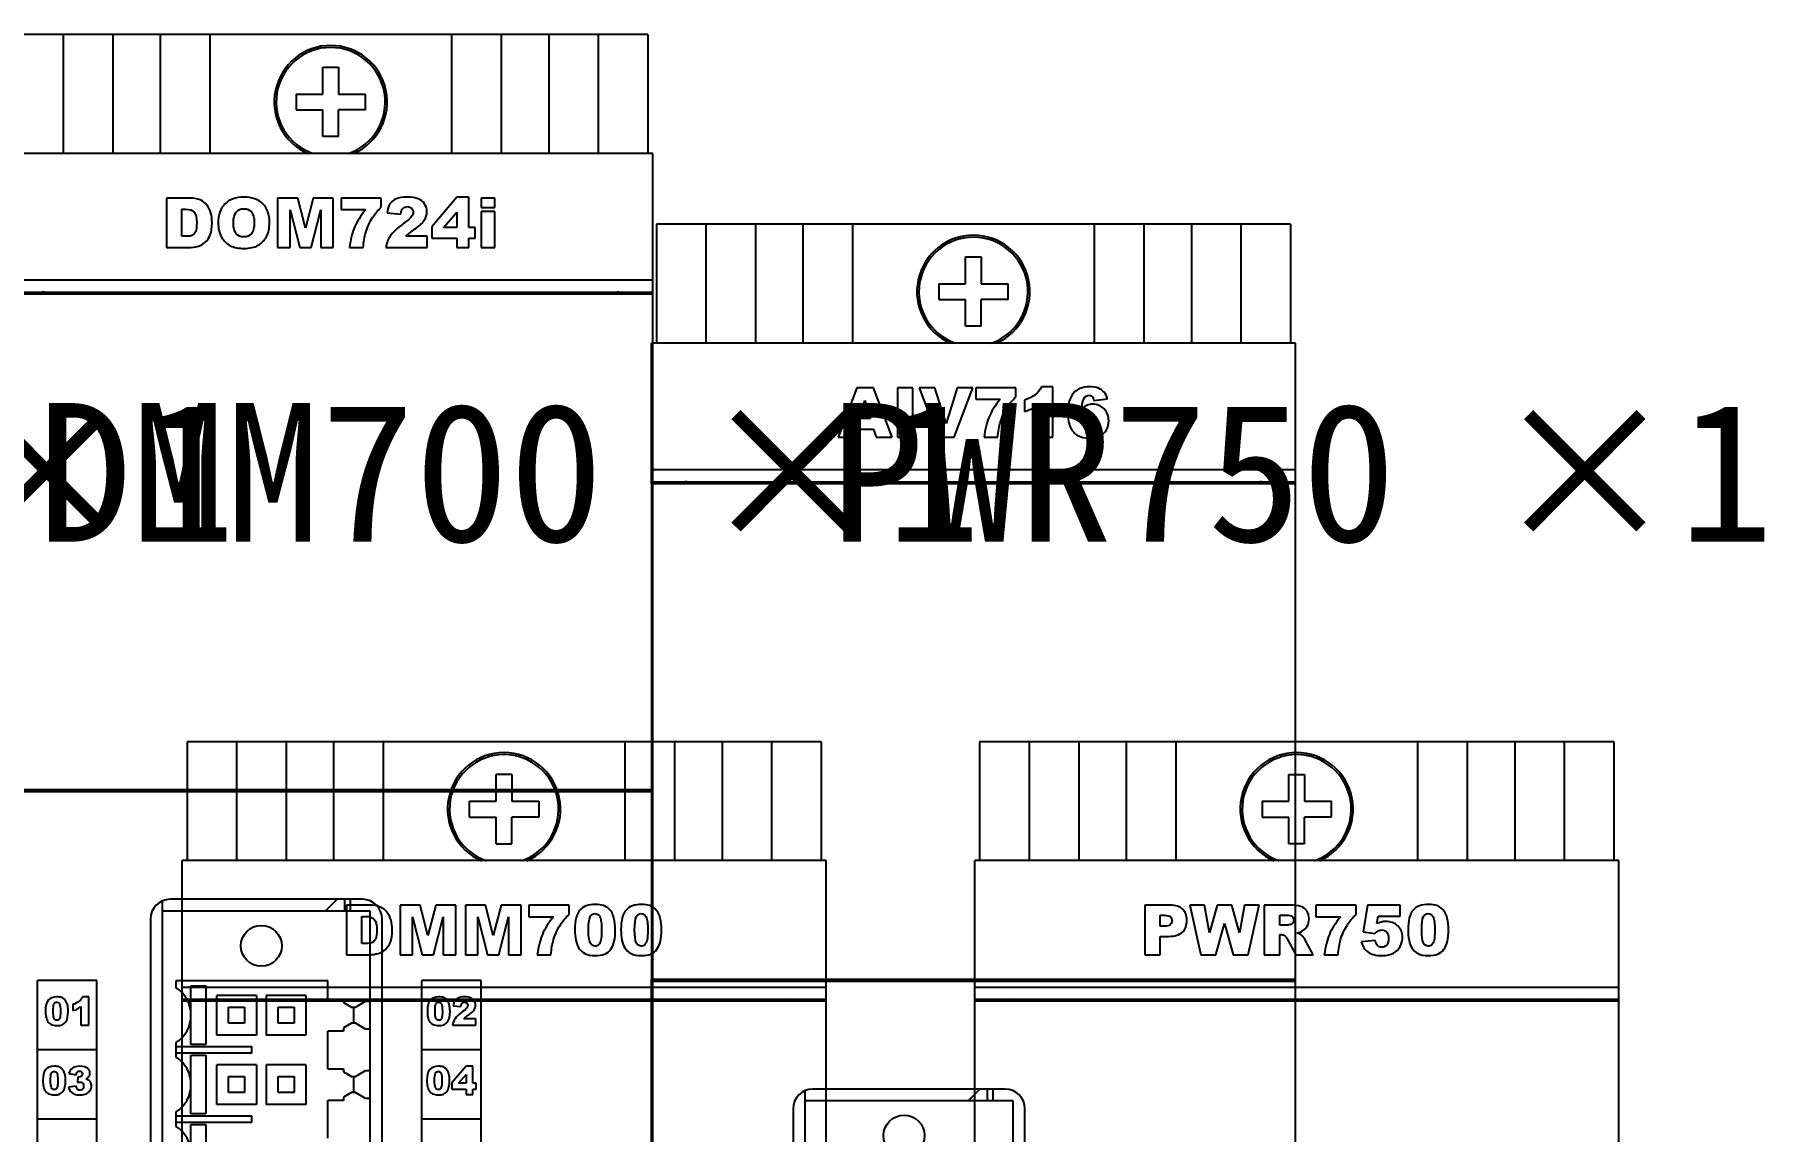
# Model space of a CAD drawing. Header units: millimetres. Extents: x 40 to 522, y -286 to 20.
# Drawn here: x 434.3 to 521.6, y -159.7 to -104.3 of the extents above; entities that cross this region are included whole.
import ezdxf
from ezdxf.enums import TextEntityAlignment as Align

# ---------------------------------------------------------------- set-up
doc = ezdxf.new("R2010")
doc.units = ezdxf.units.MM
for name, color, linetype in [('02___PRT_ALL_AXES', 7, 'Continuous'), ('03___PRT_ALL_CURVES', 7, 'Continuous'), ('TEXT_LABEL', 7, 'Continuous')]:
    doc.layers.add(name, color=color, linetype=linetype)
doc.styles.add('HZ_TEXT', font='simsun.ttc')

# ---------------------------------------------------------------- blocks, each defined once
blk = doc.blocks.new('MOD_DOM724i')
at = {"linetype": 'Continuous'}
for p, q in [((143.251, 165.698), (111.251, 165.698)), ((113.751, 165.698), (113.751, 159.698)), ((116.251, 165.698), (116.251, 159.698)), ((118.651, 165.698), (118.651, 159.698)), ((121.151, 165.698), (121.151, 159.698)), ((133.351, 165.698), (133.351, 159.698)), ((135.851, 165.698), (135.851, 159.698)), ((138.251, 165.698), (138.251, 159.698)), ((140.751, 165.698), (140.751, 159.698)), ((143.251, 165.698), (143.251, 159.698)), ((126.851, 162.698), (126.851, 164.048)), ((126.851, 164.048), (127.651, 164.048)), ((127.651, 164.048), (127.651, 162.698)), ((125.501, 162.698), (125.501, 161.898)), ((125.501, 162.698), (126.851, 162.698)), ((127.651, 162.698), (129.001, 162.698)), ((129.001, 161.898), (129.001, 162.698)), ((125.501, 161.898), (126.851, 161.898)), ((126.851, 160.548), (126.851, 161.898)), ((127.651, 160.548), (127.651, 161.898)), ((129.001, 161.898), (127.651, 161.898)), ((127.651, 160.548), (126.851, 160.548)), ((143.501, 159.698), (111.001, 159.698)), ((143.501, 152.598), (143.501, 159.698)), ((118.964, 157.448), (118.964, 154.948)), ((120.111, 157.448), (118.964, 157.448)), ((124.571, 157.448), (124.571, 154.948)), ((125.586, 157.448), (124.571, 157.448)), ((125.978, 155.926), (125.586, 157.448)), ((126.367, 157.448), (125.978, 155.926)), ((127.383, 157.448), (126.367, 157.448)), ((127.383, 154.948), (127.383, 157.448)), ((127.775, 157.448), (127.775, 156.861)), ((129.803, 157.448), (127.775, 157.448)), ((129.803, 156.979), (129.803, 157.448)), ((133.616, 157.49), (132.351, 155.986)), ((134.221, 157.49), (133.616, 157.49)), ((134.221, 155.954), (134.221, 157.49)), ((134.844, 157.448), (134.844, 156.975)), ((135.538, 157.448), (134.844, 157.448)), ((135.538, 156.975), (135.538, 157.448)), ((119.736, 155.515), (119.736, 156.881)), ((119.736, 156.881), (119.929, 156.881)), ((125.204, 154.948), (125.204, 156.854)), ((125.204, 156.854), (125.69, 154.948)), ((126.263, 154.948), (126.75, 156.854)), ((126.75, 156.854), (126.75, 154.948)), ((127.775, 156.861), (129.01, 156.861)), ((130.093, 156.692), (130.788, 156.636)), ((132.946, 155.954), (133.616, 156.74)), ((133.616, 156.74), (133.616, 155.954)), ((134.844, 156.975), (135.538, 156.975)), ((134.844, 156.759), (134.844, 154.948)), ((135.538, 156.759), (134.844, 156.759)), ((135.538, 154.948), (135.538, 156.759)), ((119.926, 155.515), (119.736, 155.515)), ((131.041, 155.514), (131.207, 155.665)), ((132.125, 155.514), (131.041, 155.514)), ((131.207, 155.665), (131.487, 155.869)), ((132.125, 154.948), (132.125, 155.514)), ((132.351, 155.986), (132.351, 155.415)), ((132.351, 155.415), (133.616, 155.415)), ((133.616, 155.954), (132.946, 155.954)), ((133.616, 155.415), (133.616, 154.948)), ((134.535, 155.954), (134.221, 155.954)), ((134.221, 154.948), (134.221, 155.415)), ((134.221, 155.415), (134.535, 155.415)), ((134.535, 155.415), (134.535, 155.954)), ((118.964, 154.948), (120.111, 154.948)), ((124.571, 154.948), (125.204, 154.948)), ((125.69, 154.948), (126.263, 154.948)), ((126.75, 154.948), (127.383, 154.948)), ((128.196, 154.948), (128.889, 154.948)), ((130.042, 154.948), (132.125, 154.948)), ((133.616, 154.948), (134.221, 154.948)), ((134.844, 154.948), (135.538, 154.948)), ((143.501, 153.298), (111.001, 153.298)), ((111.001, 152.698), (143.501, 152.698)), ((143.501, 152.598), (111.001, 152.598)), ((118.803, 152.598), (118.903, 152.698)), ((126.706, 152.598), (126.806, 152.698)), ((134.609, 152.598), (134.709, 152.698)), ((142.511, 152.598), (142.611, 152.698)), ((143.501, 127.598), (143.501, 152.598)), ((111.001, 127.598), (143.501, 127.598)), ((111.001, 127.498), (143.501, 127.498)), ((117.411, 127.498), (117.511, 127.598)), ((125.314, 127.498), (125.414, 127.598)), ((133.217, 127.498), (133.317, 127.598)), ((141.119, 127.498), (141.219, 127.598)), ((143.501, 41.698), (143.501, 127.598)), ((118.751, 121.964), (118.751, 121.448)), ((118.751, 121.448), (118.751, 51.448)), ((129.251, 121.448), (118.751, 121.448)), ((128.851, 122.048), (119.151, 122.048)), ((126.98, 121.448), (127.58, 122.048)), ((127.951, 122.048), (127.951, 121.448)), ((128.251, 121.448), (128.251, 122.048)), ((129.251, 51.448), (129.251, 121.448)), ((118.151, 121.048), (118.151, 51.848)), ((129.851, 51.848), (129.851, 121.048)), ((112.451, 54.948), (112.451, 117.948)), ((115.451, 117.948), (112.451, 117.948)), ((115.451, 54.948), (115.451, 117.948)), ((119.451, 117.58), (119.451, 117.948)), ((119.451, 117.948), (127.101, 117.948)), ((127.101, 116.998), (127.101, 117.948)), ((131.851, 54.948), (131.851, 117.948)), ((134.851, 117.948), (131.851, 117.948)), ((134.851, 54.948), (134.851, 117.948)), ((115.044, 117.121), (114.722, 117.121)), ((115.044, 115.698), (115.044, 117.121)), ((120.201, 116.202), (120.201, 117.673)), ((120.201, 117.673), (120.952, 117.673)), ((120.952, 117.673), (120.952, 114.723)), ((121.501, 115.198), (121.501, 117.198)), ((123.501, 117.198), (121.501, 117.198)), ((123.501, 117.198), (123.501, 115.198)), ((124.001, 117.198), (124.001, 115.198)), ((126.001, 117.198), (124.001, 117.198)), ((126.001, 117.198), (126.001, 115.198)), ((127.101, 116.998), (127.901, 116.998)), ((127.901, 116.998), (127.901, 116.84)), ((114.242, 116.746), (114.242, 116.427)), ((114.65, 116.631), (114.65, 115.698)), ((120.201, 114.723), (120.201, 116.194)), ((122.101, 115.798), (122.101, 116.598)), ((122.101, 116.598), (122.901, 116.598)), ((122.901, 116.598), (122.901, 115.798)), ((124.601, 115.798), (124.601, 116.598)), ((124.601, 116.598), (125.401, 116.598)), ((125.401, 116.598), (125.401, 115.798)), ((127.901, 116.84), (128.304, 116.598)), ((128.304, 116.598), (128.501, 116.598)), ((128.401, 116.598), (128.401, 115.798)), ((128.501, 116.598), (129.001, 116.898)), ((129.001, 116.898), (129.251, 116.898)), ((133.434, 116.674), (133.823, 116.643)), ((134.058, 116.099), (134.215, 116.213)), ((114.65, 115.698), (115.044, 115.698)), ((122.901, 115.798), (122.101, 115.798)), ((125.401, 115.798), (124.601, 115.798)), ((127.101, 113.498), (127.101, 115.398)), ((127.901, 115.398), (127.101, 115.398)), ((128.304, 115.798), (127.901, 115.556)), ((127.901, 115.556), (127.901, 115.398)), ((128.501, 115.798), (128.304, 115.798)), ((129.001, 115.497), (128.501, 115.798)), ((129.251, 115.497), (129.001, 115.497)), ((133.405, 115.698), (134.572, 115.698)), ((133.965, 116.015), (134.058, 116.099)), ((134.572, 116.015), (133.965, 116.015)), ((134.572, 115.698), (134.572, 116.015)), ((115.451, 114.448), (112.451, 114.448)), ((119.451, 114.08), (119.451, 114.815)), ((119.451, 114.623), (123.276, 114.623)), ((120.952, 114.723), (120.201, 114.723)), ((123.501, 115.198), (121.501, 115.198)), ((123.276, 114.273), (123.276, 114.623)), ((126.001, 115.198), (124.001, 115.198)), ((134.851, 114.448), (131.851, 114.448)), ((123.276, 114.273), (119.451, 114.273)), ((120.201, 112.702), (120.201, 114.173)), ((120.201, 114.173), (120.952, 114.173)), ((120.952, 114.173), (120.952, 111.223)), ((121.501, 111.698), (121.501, 113.698)), ((123.501, 113.698), (121.501, 113.698)), ((123.501, 113.698), (123.501, 111.698)), ((124.001, 113.698), (124.001, 111.698)), ((126.001, 113.698), (124.001, 113.698)), ((126.001, 113.698), (126.001, 111.698)), ((127.101, 113.498), (127.901, 113.498)), ((127.901, 113.498), (127.901, 113.34)), ((134.08, 113.621), (133.371, 112.779)), ((134.419, 113.621), (134.08, 113.621)), ((134.419, 112.761), (134.419, 113.621)), ((114.408, 112.619), (114.019, 112.567)), ((114.04, 113.259), (114.408, 113.193)), ((114.492, 113.08), (114.472, 112.802)), ((114.542, 113.075), (114.492, 113.08)), ((120.201, 111.223), (120.201, 112.694)), ((122.101, 112.298), (122.101, 113.098)), ((122.101, 113.098), (122.901, 113.098)), ((122.901, 113.098), (122.901, 112.298)), ((124.601, 112.298), (124.601, 113.098)), ((124.601, 113.098), (125.401, 113.098)), ((125.401, 113.098), (125.401, 112.298)), ((127.901, 113.34), (128.304, 113.098)), ((128.304, 113.098), (128.501, 113.098)), ((128.401, 113.098), (128.401, 112.298)), ((128.501, 113.098), (129.001, 113.398)), ((129.001, 113.398), (129.251, 113.398)), ((133.371, 112.779), (133.371, 112.459)), ((133.705, 112.761), (134.08, 113.201)), ((134.08, 112.761), (133.705, 112.761)), ((134.08, 113.201), (134.08, 112.761)), ((134.595, 112.761), (134.419, 112.761)), ((134.595, 112.459), (134.595, 112.761)), ((122.901, 112.298), (122.101, 112.298)), ((125.401, 112.298), (124.601, 112.298)), ((127.101, 109.998), (127.101, 111.898)), ((127.901, 111.898), (127.101, 111.898)), ((128.304, 112.298), (127.901, 112.056)), ((127.901, 112.056), (127.901, 111.898)), ((128.501, 112.298), (128.304, 112.298)), ((129.001, 111.997), (128.501, 112.298)), ((129.251, 111.997), (129.001, 111.997)), ((133.371, 112.459), (134.08, 112.459)), ((134.08, 112.459), (134.08, 112.198)), ((134.08, 112.198), (134.419, 112.198)), ((134.419, 112.198), (134.419, 112.459)), ((134.419, 112.459), (134.595, 112.459)), ((115.451, 110.948), (112.451, 110.948)), ((119.451, 110.58), (119.451, 111.315)), ((119.451, 111.123), (123.276, 111.123)), ((120.952, 111.223), (120.201, 111.223)), ((123.501, 111.698), (121.501, 111.698)), ((123.276, 110.773), (123.276, 111.123)), ((126.001, 111.698), (124.001, 111.698)), ((134.851, 110.948), (131.851, 110.948)), ((123.276, 110.773), (119.451, 110.773)), ((120.201, 109.202), (120.201, 110.673)), ((120.201, 110.673), (120.952, 110.673)), ((120.952, 110.673), (120.952, 107.723))]:
    blk.add_line(p, q, dxfattribs=at)
blk.add_circle((123.751, 119.698), 1.033, dxfattribs=at)
for centre, radius, start, end in [((127.251, 162.298), 2.85, 294.13646, 245.86354), ((127.251, 162.298), 2.75, 288.96165, 251.03835), ((112.801, 151.698), 1, 90, 115.68669), ((141.701, 151.698), 1, 64.31331, 90), ((112.801, 128.498), 1, 244.31331, 270), ((141.701, 128.498), 1, 270, 295.68669), ((119.151, 121.048), 1, 90, 180), ((128.851, 121.048), 1, 0, 90), ((118.551, 116.198), 1.65, 303.05571, 56.94429), ((118.551, 112.698), 1.65, 303.05571, 56.94429), ((118.551, 109.198), 1.65, 303.05571, 56.94429)]:
    blk.add_arc(centre, radius, start, end, dxfattribs=at)
for points in [[(120.659, 157.355), (120.519, 157.417), (120.337, 157.448), (120.111, 157.448)], [(121.004, 157.09), (120.913, 157.205), (120.799, 157.294), (120.659, 157.355)], [(121.914, 157.149), (121.685, 156.921), (121.573, 156.603), (121.573, 156.196)], [(122.864, 157.49), (122.458, 157.49), (122.141, 157.376), (121.914, 157.149)], [(123.826, 157.154), (123.601, 157.378), (123.28, 157.49), (122.864, 157.49)], [(124.163, 156.216), (124.163, 156.619), (124.051, 156.931), (123.826, 157.154)], [(130.242, 157.15), (130.169, 157.04), (130.12, 156.886), (130.093, 156.692)], [(130.55, 157.401), (130.417, 157.344), (130.314, 157.258), (130.242, 157.15)], [(131.101, 157.49), (130.865, 157.49), (130.683, 157.459), (130.55, 157.401)], [(131.67, 157.406), (131.534, 157.461), (131.344, 157.49), (131.101, 157.49)], [(131.991, 157.149), (131.912, 157.265), (131.807, 157.35), (131.67, 157.406)], [(132.108, 156.762), (132.108, 156.905), (132.069, 157.033), (131.991, 157.149)], [(119.929, 156.881), (120.128, 156.881), (120.272, 156.832), (120.358, 156.734)], [(120.358, 156.734), (120.444, 156.636), (120.488, 156.455), (120.488, 156.191)], [(121.203, 156.69), (121.162, 156.842), (121.095, 156.975), (121.004, 157.09)], [(121.264, 156.206), (121.264, 156.377), (121.244, 156.537), (121.203, 156.69)], [(122.345, 156.192), (122.345, 156.447), (122.391, 156.629), (122.487, 156.74)], [(122.487, 156.74), (122.581, 156.849), (122.705, 156.905), (122.862, 156.905)], [(122.862, 156.905), (123.024, 156.905), (123.152, 156.851), (123.248, 156.742)], [(123.248, 156.742), (123.343, 156.632), (123.391, 156.462), (123.391, 156.227)], [(129.01, 156.861), (128.756, 156.545), (128.57, 156.25), (128.453, 155.974)], [(129.02, 155.71), (129.104, 155.986), (129.218, 156.237), (129.361, 156.462)], [(129.361, 156.462), (129.479, 156.646), (129.625, 156.818), (129.803, 156.979)], [(130.788, 156.636), (130.807, 156.776), (130.845, 156.875), (130.901, 156.93)], [(130.901, 156.93), (130.957, 156.985), (131.031, 157.014), (131.119, 157.014)], [(131.33, 156.515), (131.273, 156.436), (131.143, 156.32), (130.94, 156.17)], [(131.119, 157.014), (131.205, 157.014), (131.274, 156.987), (131.331, 156.933)], [(131.416, 156.738), (131.416, 156.667), (131.387, 156.593), (131.33, 156.515)], [(131.331, 156.933), (131.387, 156.878), (131.416, 156.813), (131.416, 156.738)], [(131.487, 155.869), (131.723, 156.034), (131.885, 156.186), (131.974, 156.325)], [(131.974, 156.325), (132.062, 156.464), (132.108, 156.609), (132.108, 156.762)], [(120.27, 155.568), (120.202, 155.532), (120.086, 155.515), (119.926, 155.515)], [(120.43, 155.756), (120.391, 155.667), (120.338, 155.604), (120.27, 155.568)], [(120.488, 156.191), (120.488, 155.989), (120.468, 155.845), (120.43, 155.756)], [(120.919, 155.214), (121.027, 155.312), (121.111, 155.437), (121.172, 155.584)], [(121.172, 155.584), (121.234, 155.73), (121.264, 155.938), (121.264, 156.206)], [(121.573, 156.196), (121.573, 155.903), (121.629, 155.66), (121.745, 155.466)], [(121.745, 155.466), (121.859, 155.272), (122.009, 155.128), (122.193, 155.039)], [(122.485, 155.648), (122.391, 155.758), (122.345, 155.94), (122.345, 156.192)], [(122.869, 155.483), (122.707, 155.483), (122.579, 155.538), (122.485, 155.648)], [(123.254, 155.645), (123.162, 155.536), (123.034, 155.483), (122.869, 155.483)], [(123.391, 156.227), (123.391, 155.947), (123.345, 155.752), (123.254, 155.645)], [(123.589, 155.06), (123.774, 155.164), (123.916, 155.309), (124.015, 155.497)], [(124.015, 155.497), (124.114, 155.684), (124.163, 155.923), (124.163, 156.216)], [(128.453, 155.974), (128.336, 155.698), (128.251, 155.355), (128.196, 154.948)], [(128.889, 154.948), (128.911, 155.241), (128.955, 155.495), (129.02, 155.71)], [(130.258, 155.527), (130.137, 155.347), (130.065, 155.152), (130.042, 154.948)], [(130.94, 156.17), (130.606, 155.923), (130.379, 155.708), (130.258, 155.527)], [(120.111, 154.948), (120.248, 154.948), (120.401, 154.97), (120.572, 155.015)], [(120.572, 155.015), (120.695, 155.048), (120.811, 155.115), (120.919, 155.214)], [(122.193, 155.039), (122.378, 154.949), (122.611, 154.905), (122.895, 154.905)], [(122.895, 154.905), (123.171, 154.905), (123.403, 154.956), (123.589, 155.06)], [(113.439, 117.121), (113.243, 117.121), (113.097, 117.068), (113.001, 116.962)], [(113.671, 117.086), (113.61, 117.109), (113.533, 117.121), (113.439, 117.121)], [(113.819, 116.995), (113.781, 117.033), (113.732, 117.063), (113.671, 117.086)], [(113.909, 116.878), (113.887, 116.919), (113.858, 116.958), (113.819, 116.995)], [(114.722, 117.121), (114.68, 117.034), (114.623, 116.959), (114.55, 116.9)], [(132.711, 117.121), (132.514, 117.121), (132.368, 117.068), (132.273, 116.962)], [(132.943, 117.086), (132.882, 117.109), (132.805, 117.121), (132.711, 117.121)], [(133.091, 116.995), (133.053, 117.033), (133.003, 117.063), (132.943, 117.086)], [(133.181, 116.878), (133.159, 116.919), (133.129, 116.958), (133.091, 116.995)], [(133.69, 117.072), (133.615, 117.039), (133.558, 116.992), (133.518, 116.931)], [(133.998, 117.121), (133.866, 117.121), (133.764, 117.104), (133.69, 117.072)], [(134.317, 117.074), (134.241, 117.105), (134.135, 117.121), (133.998, 117.121)], [(134.497, 116.93), (134.453, 116.995), (134.394, 117.043), (134.317, 117.074)], [(113.001, 116.962), (112.906, 116.855), (112.858, 116.669), (112.858, 116.403)], [(112.858, 116.403), (112.858, 116.294), (112.866, 116.196), (112.885, 116.106)], [(112.885, 116.106), (112.905, 116.017), (112.93, 115.947), (112.964, 115.895)], [(113.244, 116.402), (113.244, 116.578), (113.258, 116.699), (113.287, 116.764)], [(113.29, 116.037), (113.259, 116.101), (113.244, 116.224), (113.244, 116.402)], [(113.287, 116.764), (113.315, 116.829), (113.361, 116.863), (113.426, 116.863)], [(113.426, 116.863), (113.489, 116.863), (113.536, 116.83), (113.567, 116.766)], [(113.594, 116.112), (113.581, 116.052), (113.559, 116.008), (113.53, 115.98)], [(113.567, 116.766), (113.599, 116.702), (113.615, 116.577), (113.615, 116.392)], [(113.615, 116.392), (113.615, 116.265), (113.607, 116.171), (113.594, 116.112)], [(113.873, 115.85), (113.959, 115.968), (114.002, 116.154), (114.002, 116.408)], [(113.963, 116.735), (113.949, 116.789), (113.931, 116.837), (113.909, 116.878)], [(114.002, 116.408), (114.002, 116.521), (113.988, 116.63), (113.963, 116.735)], [(114.55, 116.9), (114.476, 116.84), (114.373, 116.788), (114.242, 116.746)], [(114.242, 116.427), (114.331, 116.454), (114.406, 116.483), (114.465, 116.513)], [(114.465, 116.513), (114.524, 116.543), (114.586, 116.582), (114.65, 116.631)], [(132.273, 116.962), (132.177, 116.855), (132.129, 116.669), (132.129, 116.403)], [(132.129, 116.403), (132.129, 116.294), (132.138, 116.196), (132.157, 116.106)], [(132.157, 116.106), (132.176, 116.017), (132.202, 115.947), (132.236, 115.895)], [(132.515, 116.402), (132.515, 116.578), (132.529, 116.699), (132.558, 116.764)], [(132.562, 116.037), (132.53, 116.101), (132.515, 116.224), (132.515, 116.402)], [(132.558, 116.764), (132.587, 116.829), (132.633, 116.863), (132.698, 116.863)], [(132.698, 116.863), (132.761, 116.863), (132.807, 116.83), (132.839, 116.766)], [(132.866, 116.112), (132.852, 116.052), (132.83, 116.008), (132.802, 115.98)], [(132.839, 116.766), (132.87, 116.702), (132.887, 116.577), (132.887, 116.392)], [(132.887, 116.392), (132.887, 116.265), (132.879, 116.171), (132.866, 116.112)], [(133.145, 115.85), (133.23, 115.968), (133.273, 116.154), (133.273, 116.408)], [(133.234, 116.735), (133.221, 116.789), (133.203, 116.837), (133.181, 116.878)], [(133.273, 116.408), (133.273, 116.521), (133.26, 116.63), (133.234, 116.735)], [(133.518, 116.931), (133.477, 116.869), (133.449, 116.783), (133.434, 116.674)], [(133.908, 116.382), (133.721, 116.244), (133.594, 116.123), (133.526, 116.022)], [(133.823, 116.643), (133.834, 116.721), (133.855, 116.777), (133.887, 116.808)], [(133.887, 116.808), (133.918, 116.839), (133.959, 116.855), (134.009, 116.855)], [(134.127, 116.575), (134.095, 116.531), (134.022, 116.466), (133.908, 116.382)], [(134.009, 116.855), (134.056, 116.855), (134.096, 116.84), (134.127, 116.809)], [(134.127, 116.809), (134.159, 116.779), (134.175, 116.742), (134.175, 116.7)], [(134.175, 116.7), (134.175, 116.66), (134.159, 116.619), (134.127, 116.575)], [(134.215, 116.213), (134.347, 116.306), (134.438, 116.391), (134.487, 116.469)], [(134.487, 116.469), (134.537, 116.547), (134.563, 116.628), (134.563, 116.714)], [(134.563, 116.714), (134.563, 116.794), (134.541, 116.865), (134.497, 116.93)], [(112.964, 115.895), (113.011, 115.823), (113.071, 115.767), (113.143, 115.73)], [(113.143, 115.73), (113.216, 115.693), (113.31, 115.674), (113.429, 115.674)], [(113.428, 115.939), (113.368, 115.939), (113.322, 115.972), (113.29, 116.037)], [(113.53, 115.98), (113.501, 115.953), (113.467, 115.939), (113.428, 115.939)], [(113.429, 115.674), (113.639, 115.674), (113.787, 115.732), (113.873, 115.85)], [(132.236, 115.895), (132.282, 115.823), (132.342, 115.767), (132.415, 115.73)], [(132.415, 115.73), (132.487, 115.693), (132.582, 115.674), (132.7, 115.674)], [(132.699, 115.939), (132.639, 115.939), (132.593, 115.972), (132.562, 116.037)], [(132.802, 115.98), (132.773, 115.953), (132.739, 115.939), (132.699, 115.939)], [(132.7, 115.674), (132.911, 115.674), (133.059, 115.732), (133.145, 115.85)], [(133.526, 116.022), (133.459, 115.921), (133.419, 115.812), (133.405, 115.698)], [(113.308, 113.621), (113.111, 113.621), (112.965, 113.568), (112.869, 113.462)], [(113.54, 113.586), (113.479, 113.609), (113.401, 113.621), (113.308, 113.621)], [(113.688, 113.495), (113.649, 113.533), (113.6, 113.563), (113.54, 113.586)], [(113.777, 113.378), (113.755, 113.419), (113.726, 113.458), (113.688, 113.495)], [(114.216, 113.528), (114.129, 113.465), (114.071, 113.375), (114.04, 113.259)], [(114.585, 113.621), (114.426, 113.621), (114.303, 113.59), (114.216, 113.528)], [(114.981, 113.519), (114.9, 113.587), (114.768, 113.621), (114.585, 113.621)], [(115.104, 113.262), (115.104, 113.365), (115.063, 113.45), (114.981, 113.519)], [(132.688, 113.621), (132.492, 113.621), (132.346, 113.568), (132.25, 113.462)], [(132.92, 113.586), (132.859, 113.609), (132.782, 113.621), (132.688, 113.621)], [(133.069, 113.495), (133.03, 113.533), (132.981, 113.563), (132.92, 113.586)], [(133.158, 113.378), (133.136, 113.419), (133.107, 113.458), (133.069, 113.495)], [(112.869, 113.462), (112.774, 113.355), (112.726, 113.169), (112.726, 112.903)], [(112.726, 112.903), (112.726, 112.794), (112.735, 112.696), (112.754, 112.606)], [(113.112, 112.902), (113.112, 113.078), (113.126, 113.199), (113.155, 113.264)], [(113.159, 112.537), (113.127, 112.601), (113.112, 112.724), (113.112, 112.902)], [(113.155, 113.264), (113.183, 113.329), (113.229, 113.363), (113.294, 113.363)], [(113.294, 113.363), (113.357, 113.363), (113.404, 113.33), (113.436, 113.266)], [(113.462, 112.612), (113.449, 112.552), (113.427, 112.508), (113.398, 112.48)], [(113.436, 113.266), (113.467, 113.202), (113.483, 113.077), (113.483, 112.892)], [(113.483, 112.892), (113.483, 112.765), (113.476, 112.671), (113.462, 112.612)], [(113.741, 112.35), (113.827, 112.468), (113.87, 112.654), (113.87, 112.908)], [(113.831, 113.235), (113.818, 113.289), (113.799, 113.337), (113.777, 113.378)], [(113.87, 112.908), (113.87, 113.021), (113.857, 113.13), (113.831, 113.235)], [(114.408, 113.193), (114.417, 113.261), (114.437, 113.31), (114.466, 113.338)], [(114.478, 112.455), (114.446, 112.486), (114.423, 112.54), (114.408, 112.619)], [(114.466, 113.338), (114.495, 113.365), (114.532, 113.38), (114.578, 113.38)], [(114.472, 112.802), (114.525, 112.817), (114.567, 112.825), (114.598, 112.825)], [(114.669, 113.124), (114.635, 113.091), (114.593, 113.075), (114.542, 113.075)], [(114.578, 113.38), (114.622, 113.38), (114.657, 113.366), (114.682, 113.341)], [(114.598, 112.825), (114.655, 112.825), (114.7, 112.807), (114.733, 112.771)], [(114.721, 113.239), (114.721, 113.195), (114.704, 113.156), (114.669, 113.124)], [(114.682, 113.341), (114.708, 113.316), (114.721, 113.281), (114.721, 113.239)], [(114.784, 112.621), (114.784, 112.557), (114.766, 112.506), (114.731, 112.468)], [(114.733, 112.771), (114.767, 112.735), (114.784, 112.686), (114.784, 112.621)], [(114.904, 112.969), (114.971, 113.005), (115.021, 113.048), (115.054, 113.098)], [(115.028, 112.922), (115, 112.94), (114.958, 112.956), (114.904, 112.969)], [(115.136, 112.809), (115.111, 112.856), (115.074, 112.894), (115.028, 112.922)], [(115.054, 113.098), (115.087, 113.147), (115.104, 113.201), (115.104, 113.262)], [(115.111, 112.407), (115.154, 112.481), (115.176, 112.559), (115.176, 112.642)], [(115.176, 112.642), (115.176, 112.707), (115.162, 112.762), (115.136, 112.809)], [(132.25, 113.462), (132.155, 113.355), (132.107, 113.169), (132.107, 112.903)], [(132.107, 112.903), (132.107, 112.794), (132.115, 112.696), (132.135, 112.606)], [(132.493, 112.902), (132.493, 113.078), (132.507, 113.199), (132.536, 113.264)], [(132.54, 112.537), (132.508, 112.601), (132.493, 112.724), (132.493, 112.902)], [(132.536, 113.264), (132.564, 113.329), (132.61, 113.363), (132.675, 113.363)], [(132.675, 113.363), (132.738, 113.363), (132.785, 113.33), (132.816, 113.266)], [(132.843, 112.612), (132.83, 112.552), (132.808, 112.508), (132.779, 112.48)], [(132.816, 113.266), (132.848, 113.202), (132.864, 113.077), (132.864, 112.892)], [(132.864, 112.892), (132.864, 112.765), (132.857, 112.671), (132.843, 112.612)], [(133.122, 112.35), (133.208, 112.468), (133.251, 112.654), (133.251, 112.908)], [(133.212, 113.235), (133.198, 113.289), (133.18, 113.337), (133.158, 113.378)], [(133.251, 112.908), (133.251, 113.021), (133.238, 113.13), (133.212, 113.235)], [(112.754, 112.606), (112.773, 112.517), (112.799, 112.447), (112.832, 112.395)], [(112.832, 112.395), (112.879, 112.323), (112.939, 112.267), (113.012, 112.23)], [(113.012, 112.23), (113.084, 112.193), (113.179, 112.174), (113.297, 112.174)], [(113.296, 112.439), (113.236, 112.439), (113.19, 112.472), (113.159, 112.537)], [(113.398, 112.48), (113.37, 112.453), (113.335, 112.439), (113.296, 112.439)], [(113.297, 112.174), (113.507, 112.174), (113.655, 112.232), (113.741, 112.35)], [(114.019, 112.567), (114.044, 112.479), (114.08, 112.407), (114.128, 112.349)], [(114.128, 112.349), (114.176, 112.292), (114.236, 112.248), (114.309, 112.219)], [(114.309, 112.219), (114.383, 112.189), (114.483, 112.174), (114.611, 112.174)], [(114.602, 112.411), (114.552, 112.411), (114.511, 112.425), (114.478, 112.455)], [(114.731, 112.468), (114.697, 112.43), (114.653, 112.411), (114.602, 112.411)], [(114.611, 112.174), (114.741, 112.174), (114.847, 112.195), (114.927, 112.234)], [(114.927, 112.234), (115.007, 112.274), (115.069, 112.332), (115.111, 112.407)], [(132.135, 112.606), (132.154, 112.517), (132.179, 112.447), (132.213, 112.395)], [(132.213, 112.395), (132.26, 112.323), (132.32, 112.267), (132.392, 112.23)], [(132.392, 112.23), (132.465, 112.193), (132.56, 112.174), (132.678, 112.174)], [(132.677, 112.439), (132.617, 112.439), (132.571, 112.472), (132.54, 112.537)], [(132.779, 112.48), (132.751, 112.453), (132.716, 112.439), (132.677, 112.439)], [(132.678, 112.174), (132.888, 112.174), (133.036, 112.232), (133.122, 112.35)]]:
    blk.add_open_spline(points, degree=3, dxfattribs=at)
blk = doc.blocks.new('MOD_AIV716')
at = {"linetype": 'Continuous'}
for p, q in [((103.685, 156.122), (103.685, 150.122)), ((135.685, 156.122), (103.685, 156.122)), ((106.185, 156.122), (106.185, 150.122)), ((108.685, 156.122), (108.685, 150.122)), ((111.085, 156.122), (111.085, 150.122)), ((113.585, 156.122), (113.585, 150.122)), ((125.785, 156.122), (125.785, 150.122)), ((128.285, 156.122), (128.285, 150.122)), ((130.685, 156.122), (130.685, 150.122)), ((133.185, 156.122), (133.185, 150.122)), ((135.685, 156.122), (135.685, 150.122)), ((119.285, 153.122), (119.285, 154.472)), ((119.285, 154.472), (120.085, 154.472)), ((120.085, 154.472), (120.085, 153.122)), ((117.935, 153.122), (117.935, 152.322)), ((117.935, 153.122), (119.285, 153.122)), ((120.085, 153.122), (121.435, 153.122)), ((121.435, 152.322), (121.435, 153.122)), ((117.935, 152.322), (119.285, 152.322)), ((119.285, 150.972), (119.285, 152.322)), ((120.085, 150.972), (120.085, 152.322)), ((121.435, 152.322), (120.085, 152.322)), ((120.085, 150.972), (119.285, 150.972)), ((103.435, 143.022), (103.435, 150.122)), ((135.935, 150.122), (103.435, 150.122)), ((135.935, 143.022), (135.935, 150.122)), ((113.798, 147.872), (112.859, 145.372)), ((114.641, 147.872), (113.798, 147.872)), ((115.581, 145.372), (114.641, 147.872)), ((115.857, 147.872), (115.857, 145.372)), ((116.631, 147.872), (115.857, 147.872)), ((116.631, 145.372), (116.631, 147.872)), ((116.94, 147.872), (117.883, 145.372)), ((117.746, 147.872), (116.94, 147.872)), ((118.309, 146.073), (117.746, 147.872)), ((118.865, 147.872), (118.309, 146.073)), ((118.72, 145.372), (119.649, 147.872)), ((119.649, 147.872), (118.865, 147.872)), ((119.801, 147.872), (119.801, 147.286)), ((121.829, 147.872), (119.801, 147.872)), ((121.829, 147.403), (121.829, 147.872)), ((123.693, 147.915), (123.118, 147.915)), ((123.693, 145.372), (123.693, 147.915)), ((113.937, 146.326), (114.209, 147.224)), ((114.209, 147.224), (114.486, 146.326)), ((119.801, 147.286), (121.036, 147.286)), ((122.26, 147.245), (122.26, 146.675)), ((122.99, 147.039), (122.99, 145.372)), ((125.768, 147.224), (126.459, 147.31)), ((113.647, 145.372), (113.768, 145.785)), ((113.768, 145.785), (114.646, 145.785)), ((114.486, 146.326), (113.937, 146.326)), ((114.646, 145.785), (114.771, 145.372)), ((112.859, 145.372), (113.647, 145.372)), ((114.771, 145.372), (115.581, 145.372)), ((115.857, 145.372), (116.631, 145.372)), ((117.883, 145.372), (118.72, 145.372)), ((120.222, 145.372), (120.915, 145.372)), ((122.99, 145.372), (123.693, 145.372)), ((135.935, 143.722), (103.435, 143.722)), ((103.435, 143.122), (135.935, 143.122)), ((103.435, 143.022), (103.435, 118.022)), ((135.935, 143.022), (103.435, 143.022)), ((119.141, 143.022), (119.241, 143.122)), ((134.946, 143.022), (135.046, 143.122)), ((135.935, 118.022), (135.935, 143.022)), ((103.435, 32.122), (103.435, 118.022)), ((103.435, 118.022), (135.935, 118.022)), ((103.435, 117.922), (135.935, 117.922)), ((109.846, 117.922), (109.946, 118.022)), ((125.651, 117.922), (125.751, 118.022)), ((135.935, 32.122), (135.935, 118.022)), ((111.185, 112.388), (111.185, 111.872)), ((111.185, 111.872), (111.185, 41.872)), ((121.685, 111.872), (111.185, 111.872)), ((121.285, 112.472), (111.585, 112.472)), ((119.414, 111.872), (120.014, 112.472)), ((120.385, 112.472), (120.385, 111.872)), ((120.685, 111.872), (120.685, 112.472)), ((121.685, 41.872), (121.685, 111.872)), ((110.585, 111.472), (110.585, 42.272)), ((122.285, 42.272), (122.285, 111.472))]:
    blk.add_line(p, q, dxfattribs=at)
blk.add_circle((116.185, 110.122), 1.033, dxfattribs=at)
for centre, radius, start, end in [((119.685, 152.722), 2.85, 294.13646, 245.86354), ((119.685, 152.722), 2.75, 288.96165, 251.03835), ((105.235, 142.122), 1, 90, 115.68669), ((134.135, 142.122), 1, 64.31331, 90), ((105.235, 118.922), 1, 244.31331, 270), ((134.135, 118.922), 1, 270, 295.68669), ((111.585, 111.472), 1, 90, 180), ((121.285, 111.472), 1, 0, 90)]:
    blk.add_arc(centre, radius, start, end, dxfattribs=at)
for points in [[(123.118, 147.915), (123.043, 147.758), (122.941, 147.625), (122.811, 147.519)], [(124.736, 147.6), (124.545, 147.39), (124.452, 147.059), (124.452, 146.609)], [(125.526, 147.915), (125.188, 147.915), (124.926, 147.809), (124.736, 147.6)], [(125.997, 147.845), (125.881, 147.891), (125.724, 147.915), (125.526, 147.915)], [(126.284, 147.643), (126.208, 147.733), (126.113, 147.799), (125.997, 147.845)], [(126.459, 147.31), (126.418, 147.443), (126.36, 147.555), (126.284, 147.643)], [(121.036, 147.286), (120.782, 146.97), (120.596, 146.675), (120.479, 146.399)], [(121.046, 146.135), (121.13, 146.411), (121.244, 146.662), (121.387, 146.887)], [(121.387, 146.887), (121.505, 147.071), (121.651, 147.243), (121.829, 147.403)], [(122.811, 147.519), (122.68, 147.412), (122.496, 147.32), (122.26, 147.245)], [(122.26, 146.675), (122.421, 146.723), (122.554, 146.774), (122.66, 146.828)], [(122.66, 146.828), (122.765, 146.882), (122.876, 146.952), (122.99, 147.039)], [(125.156, 146.793), (125.176, 147.061), (125.21, 147.236), (125.256, 147.319)], [(125.412, 146.979), (125.323, 146.938), (125.238, 146.876), (125.156, 146.793)], [(125.256, 147.319), (125.318, 147.431), (125.407, 147.489), (125.519, 147.489)], [(125.715, 147.04), (125.599, 147.04), (125.499, 147.02), (125.412, 146.979)], [(125.519, 147.489), (125.581, 147.489), (125.633, 147.468), (125.676, 147.429)], [(125.676, 147.429), (125.719, 147.388), (125.749, 147.32), (125.768, 147.224)], [(126.279, 146.801), (126.126, 146.96), (125.937, 147.04), (125.715, 147.04)], [(126.512, 146.196), (126.512, 146.44), (126.433, 146.641), (126.279, 146.801)], [(120.479, 146.399), (120.362, 146.123), (120.277, 145.78), (120.222, 145.372)], [(120.915, 145.372), (120.937, 145.666), (120.981, 145.92), (121.046, 146.135)], [(124.452, 146.609), (124.452, 146.3), (124.496, 146.053), (124.586, 145.865)], [(124.586, 145.865), (124.677, 145.678), (124.798, 145.543), (124.949, 145.457)], [(125.18, 146.196), (125.18, 146.329), (125.212, 146.431), (125.277, 146.503)], [(125.282, 145.877), (125.214, 145.954), (125.18, 146.06), (125.18, 146.196)], [(125.277, 146.503), (125.342, 146.575), (125.424, 146.61), (125.521, 146.61)], [(125.533, 145.763), (125.434, 145.763), (125.35, 145.8), (125.282, 145.877)], [(125.521, 146.61), (125.615, 146.61), (125.693, 146.573), (125.757, 146.499)], [(125.762, 145.867), (125.7, 145.797), (125.623, 145.763), (125.533, 145.763)], [(125.757, 146.499), (125.821, 146.425), (125.853, 146.317), (125.853, 146.177)], [(125.853, 146.177), (125.853, 146.039), (125.823, 145.935), (125.762, 145.867)], [(126.394, 145.744), (126.472, 145.881), (126.512, 146.031), (126.512, 146.196)], [(124.949, 145.457), (125.1, 145.372), (125.301, 145.33), (125.552, 145.33)], [(125.552, 145.33), (125.76, 145.33), (125.932, 145.366), (126.07, 145.434)], [(126.07, 145.434), (126.208, 145.504), (126.316, 145.608), (126.394, 145.744)]]:
    blk.add_open_spline(points, degree=3, dxfattribs=at)
blk = doc.blocks.new('MOD_DMM700')
at = {"color": 7, "linetype": 'Continuous'}
for p, q in [((0, 130), (0, 124)), ((32, 130), (32, 124)), ((15.6, 127), (15.6, 128.35)), ((16.4, 128.35), (15.6, 128.35)), ((16.4, 128.35), (16.4, 127)), ((14.25, 126.2), (14.25, 127)), ((14.25, 127), (15.6, 127)), ((16.4, 127), (17.75, 127)), ((17.75, 127), (17.75, 126.2)), ((14.25, 126.2), (15.6, 126.2)), ((15.6, 124.85), (15.6, 126.2)), ((16.4, 124.85), (16.4, 126.2)), ((17.75, 126.2), (16.4, 126.2)), ((15.6, 124.85), (16.4, 124.85)), ((-0.25, 6), (-0.25, 124)), ((32.25, 124), (-0.25, 124)), ((32.25, 6), (32.25, 124)), ((32.25, 117.6), (-0.25, 117.6)), ((-0.25, 117), (32.25, 117)), ((32.25, 116.9), (-0.25, 116.9))]:
    blk.add_line(p, q, dxfattribs=at)
at = {"color": 2, "linetype": 'Continuous'}
for p, q in [((15.455, 116.9), (15.555, 117)), ((31.261, 116.9), (31.361, 117))]:
    blk.add_line(p, q, dxfattribs=at)
at = {"color": 7, "linetype": 'Continuous'}
for centre, radius, start, end in [((16, 126.6), 2.85, 293.72033, 246.27967), ((16, 126.6), 2.75, 288.83962, 251.16038), ((1.55, 116), 1, 90, 114.45082), ((30.45, 116), 1, 65.54918, 90)]:
    blk.add_arc(centre, radius, start, end, dxfattribs=at)
at = {"layer": '02___PRT_ALL_AXES', "color": 7, "linetype": 'Continuous'}
for p, q in [((32, 130), (0, 130)), ((2.5, 130), (2.5, 124)), ((5, 130), (5, 124)), ((7.4, 130), (7.4, 124)), ((9.9, 130), (9.9, 124)), ((22.1, 130), (22.1, 124)), ((24.6, 130), (24.6, 124)), ((27, 130), (27, 124)), ((29.5, 130), (29.5, 124))]:
    blk.add_line(p, q, dxfattribs=at)
at = {"layer": '03___PRT_ALL_CURVES', "color": 4, "linetype": 'Continuous'}
for p, q in [((8.056, 121.75), (8.056, 119.25)), ((9.203, 121.75), (8.056, 121.75)), ((10.754, 121.75), (10.754, 119.25)), ((11.768, 121.75), (10.754, 121.75)), ((12.16, 120.229), (11.768, 121.75)), ((12.549, 121.75), (12.16, 120.229)), ((13.566, 121.75), (12.549, 121.75)), ((13.566, 119.25), (13.566, 121.75)), ((14.05, 121.75), (14.05, 119.25)), ((15.065, 121.75), (14.05, 121.75)), ((15.457, 120.229), (15.065, 121.75)), ((15.846, 121.75), (15.457, 120.229)), ((16.862, 121.75), (15.846, 121.75)), ((16.862, 119.25), (16.862, 121.75)), ((17.254, 121.75), (17.254, 121.163)), ((19.282, 121.75), (17.254, 121.75)), ((19.282, 121.281), (19.282, 121.75)), ((8.828, 119.818), (8.828, 121.184)), ((8.828, 121.184), (9.021, 121.184)), ((11.386, 119.25), (11.386, 121.157)), ((11.386, 121.157), (11.872, 119.25)), ((12.445, 119.25), (12.933, 121.157)), ((12.933, 121.157), (12.933, 119.25)), ((14.683, 119.25), (14.683, 121.157)), ((14.683, 121.157), (15.169, 119.25)), ((15.742, 119.25), (16.229, 121.157)), ((16.229, 121.157), (16.229, 119.25)), ((17.254, 121.163), (18.489, 121.163)), ((9.018, 119.818), (8.828, 119.818)), ((8.056, 119.25), (9.203, 119.25)), ((10.754, 119.25), (11.386, 119.25)), ((11.872, 119.25), (12.445, 119.25)), ((12.933, 119.25), (13.566, 119.25)), ((14.05, 119.25), (14.683, 119.25)), ((15.169, 119.25), (15.742, 119.25)), ((16.229, 119.25), (16.862, 119.25)), ((17.675, 119.25), (18.368, 119.25))]:
    blk.add_line(p, q, dxfattribs=at)
for points in [[(9.751, 121.658), (9.611, 121.719), (9.429, 121.75), (9.203, 121.75)], [(10.096, 121.393), (10.005, 121.508), (9.891, 121.597), (9.751, 121.658)], [(10.295, 120.993), (10.254, 121.145), (10.187, 121.278), (10.096, 121.393)], [(19.828, 121.507), (19.657, 121.317), (19.572, 120.984), (19.572, 120.51)], [(20.61, 121.793), (20.259, 121.793), (19.998, 121.697), (19.828, 121.507)], [(21.025, 121.729), (20.916, 121.77), (20.777, 121.793), (20.61, 121.793)], [(21.289, 121.568), (21.221, 121.634), (21.132, 121.689), (21.025, 121.729)], [(21.449, 121.358), (21.41, 121.431), (21.357, 121.501), (21.289, 121.568)], [(21.545, 121.102), (21.521, 121.199), (21.489, 121.284), (21.449, 121.358)], [(22.157, 121.507), (21.987, 121.317), (21.901, 120.984), (21.901, 120.51)], [(22.94, 121.793), (22.589, 121.793), (22.328, 121.697), (22.157, 121.507)], [(23.354, 121.729), (23.245, 121.77), (23.107, 121.793), (22.94, 121.793)], [(23.619, 121.568), (23.55, 121.634), (23.462, 121.689), (23.354, 121.729)], [(23.779, 121.358), (23.74, 121.431), (23.687, 121.501), (23.619, 121.568)], [(23.874, 121.102), (23.85, 121.199), (23.818, 121.284), (23.779, 121.358)], [(9.021, 121.184), (9.22, 121.184), (9.364, 121.134), (9.45, 121.036)], [(9.45, 121.036), (9.536, 120.938), (9.58, 120.758), (9.58, 120.493)], [(9.58, 120.493), (9.58, 120.292), (9.56, 120.147), (9.522, 120.059)], [(10.264, 119.886), (10.326, 120.033), (10.356, 120.241), (10.356, 120.509)], [(10.356, 120.509), (10.356, 120.679), (10.336, 120.839), (10.295, 120.993)], [(18.489, 121.163), (18.235, 120.848), (18.049, 120.553), (17.932, 120.277)], [(18.499, 120.013), (18.583, 120.289), (18.697, 120.539), (18.84, 120.764)], [(18.84, 120.764), (18.958, 120.948), (19.105, 121.121), (19.282, 121.281)], [(19.572, 120.51), (19.572, 120.316), (19.587, 120.14), (19.621, 119.98)], [(20.261, 120.509), (20.261, 120.822), (20.286, 121.039), (20.337, 121.155)], [(20.344, 119.855), (20.288, 119.971), (20.261, 120.19), (20.261, 120.509)], [(20.337, 121.155), (20.389, 121.271), (20.47, 121.33), (20.586, 121.33)], [(20.586, 121.33), (20.699, 121.33), (20.783, 121.273), (20.839, 121.158)], [(20.839, 121.158), (20.895, 121.044), (20.924, 120.821), (20.924, 120.49)], [(20.924, 120.49), (20.924, 120.263), (20.91, 120.096), (20.887, 119.99)], [(21.385, 119.523), (21.538, 119.733), (21.615, 120.065), (21.615, 120.519)], [(21.615, 120.519), (21.615, 120.72), (21.591, 120.914), (21.545, 121.102)], [(21.901, 120.51), (21.901, 120.316), (21.917, 120.14), (21.951, 119.98)], [(22.59, 120.509), (22.59, 120.822), (22.616, 121.039), (22.667, 121.155)], [(22.674, 119.855), (22.617, 119.971), (22.59, 120.19), (22.59, 120.509)], [(22.667, 121.155), (22.718, 121.271), (22.8, 121.33), (22.916, 121.33)], [(22.916, 121.33), (23.028, 121.33), (23.112, 121.273), (23.168, 121.158)], [(23.168, 121.158), (23.225, 121.044), (23.254, 120.821), (23.254, 120.49)], [(23.254, 120.49), (23.254, 120.263), (23.24, 120.096), (23.216, 119.99)], [(23.714, 119.523), (23.867, 119.733), (23.944, 120.065), (23.944, 120.519)], [(23.944, 120.519), (23.944, 120.72), (23.92, 120.914), (23.874, 121.102)], [(9.362, 119.871), (9.294, 119.835), (9.178, 119.818), (9.018, 119.818)], [(9.522, 120.059), (9.483, 119.97), (9.43, 119.907), (9.362, 119.871)], [(10.011, 119.516), (10.119, 119.615), (10.203, 119.739), (10.264, 119.886)], [(17.932, 120.277), (17.815, 120), (17.73, 119.658), (17.675, 119.25)], [(18.368, 119.25), (18.39, 119.543), (18.434, 119.797), (18.499, 120.013)], [(19.621, 119.98), (19.655, 119.82), (19.701, 119.695), (19.761, 119.602)], [(19.761, 119.602), (19.845, 119.473), (19.952, 119.374), (20.082, 119.308)], [(20.59, 119.681), (20.482, 119.681), (20.401, 119.739), (20.344, 119.855)], [(20.772, 119.755), (20.721, 119.705), (20.66, 119.681), (20.59, 119.681)], [(20.887, 119.99), (20.863, 119.883), (20.823, 119.804), (20.772, 119.755)], [(21.951, 119.98), (21.985, 119.82), (22.031, 119.695), (22.091, 119.602)], [(22.091, 119.602), (22.174, 119.473), (22.282, 119.374), (22.411, 119.308)], [(22.919, 119.681), (22.812, 119.681), (22.73, 119.739), (22.674, 119.855)], [(23.102, 119.755), (23.051, 119.705), (22.989, 119.681), (22.919, 119.681)], [(23.216, 119.99), (23.192, 119.883), (23.153, 119.804), (23.102, 119.755)], [(9.203, 119.25), (9.34, 119.25), (9.493, 119.272), (9.664, 119.318)], [(9.664, 119.318), (9.787, 119.351), (9.903, 119.417), (10.011, 119.516)], [(20.082, 119.308), (20.211, 119.241), (20.38, 119.207), (20.592, 119.207)], [(20.592, 119.207), (20.967, 119.207), (21.231, 119.311), (21.385, 119.523)], [(22.411, 119.308), (22.541, 119.241), (22.71, 119.207), (22.921, 119.207)], [(22.921, 119.207), (23.296, 119.207), (23.561, 119.311), (23.714, 119.523)]]:
    blk.add_open_spline(points, degree=3, dxfattribs=at)
blk = doc.blocks.new('MOD_PWR750')
at = {"color": 7, "linetype": 'Continuous'}
for p, q in [((0, 130), (0, 124)), ((32, 130), (32, 124)), ((15.6, 127), (15.6, 128.35)), ((15.6, 128.35), (16.4, 128.35)), ((16.4, 128.35), (16.4, 127)), ((14.25, 127), (14.25, 126.2)), ((14.25, 127), (15.6, 127)), ((16.4, 127), (17.75, 127)), ((17.75, 126.2), (17.75, 127)), ((14.25, 126.2), (15.6, 126.2)), ((15.6, 124.85), (15.6, 126.2)), ((16.4, 124.85), (16.4, 126.2)), ((17.75, 126.2), (16.4, 126.2)), ((16.4, 124.85), (15.6, 124.85)), ((-0.25, 6), (-0.25, 124)), ((32.25, 124), (-0.25, 124)), ((32.25, 6), (32.25, 124)), ((32.25, 117.6), (-0.25, 117.6)), ((-0.25, 117), (32.25, 117)), ((32.25, 116.9), (-0.25, 116.9))]:
    blk.add_line(p, q, dxfattribs=at)
at = {"color": 2, "linetype": 'Continuous'}
for p, q in [((15.455, 116.9), (15.555, 117)), ((31.261, 116.9), (31.361, 117))]:
    blk.add_line(p, q, dxfattribs=at)
at = {"color": 7, "linetype": 'Continuous'}
for centre, radius, start, end in [((16, 126.6), 2.85, 293.72033, 246.27967), ((16, 126.6), 2.75, 288.83959, 251.16041), ((1.55, 116), 1, 90, 114.45082), ((30.45, 116), 1, 65.54918, 90)]:
    blk.add_arc(centre, radius, start, end, dxfattribs=at)
at = {"layer": '02___PRT_ALL_AXES', "color": 7, "linetype": 'Continuous'}
for p, q in [((32, 130), (0, 130)), ((2.5, 130), (2.5, 124)), ((5, 130), (5, 124)), ((7.4, 130), (7.4, 124)), ((9.9, 130), (9.9, 124)), ((22.1, 130), (22.1, 124)), ((24.6, 130), (24.6, 124)), ((27, 130), (27, 124)), ((29.5, 130), (29.5, 124))]:
    blk.add_line(p, q, dxfattribs=at)
at = {"layer": '03___PRT_ALL_CURVES', "color": 4, "linetype": 'Continuous'}
for p, q in [((8.338, 121.75), (8.338, 119.25)), ((9.622, 121.75), (8.338, 121.75)), ((10.606, 121.75), (11.162, 119.25)), ((11.339, 121.75), (10.606, 121.75)), ((11.604, 120.35), (11.339, 121.75)), ((11.989, 121.75), (11.604, 120.35)), ((12.721, 121.75), (11.989, 121.75)), ((13.108, 120.352), (12.721, 121.75)), ((13.372, 121.75), (13.108, 120.352)), ((14.104, 121.75), (13.372, 121.75)), ((13.551, 119.25), (14.104, 121.75)), ((14.366, 121.75), (14.366, 119.25)), ((15.654, 121.75), (14.366, 121.75)), ((16.972, 121.75), (16.972, 121.163)), ((19, 121.75), (16.972, 121.75)), ((19, 121.281), (19, 121.75)), ((19.571, 121.75), (19.351, 120.406)), ((21.22, 121.75), (19.571, 121.75)), ((21.22, 121.196), (21.22, 121.75)), ((9.114, 120.684), (9.114, 121.242)), ((9.114, 121.242), (9.334, 121.242)), ((9.303, 120.684), (9.114, 120.684)), ((11.919, 119.25), (12.356, 120.824)), ((12.356, 120.824), (12.794, 119.25)), ((15.142, 120.737), (15.142, 121.245)), ((15.142, 121.245), (15.482, 121.245)), ((15.468, 120.737), (15.142, 120.737)), ((16.972, 121.163), (18.207, 121.163)), ((20.043, 120.821), (20.103, 121.196)), ((20.103, 121.196), (21.22, 121.196)), ((9.114, 119.25), (9.114, 120.178)), ((9.114, 120.178), (9.537, 120.178)), ((15.142, 119.25), (15.142, 120.265)), ((15.142, 120.265), (15.21, 120.265)), ((15.54, 120.014), (15.952, 119.25)), ((16.825, 119.25), (16.45, 119.973)), ((19.963, 119.975), (19.261, 119.898)), ((19.351, 120.406), (19.943, 120.321)), ((8.338, 119.25), (9.114, 119.25)), ((11.162, 119.25), (11.919, 119.25)), ((12.794, 119.25), (13.551, 119.25)), ((14.366, 119.25), (15.142, 119.25)), ((15.952, 119.25), (16.825, 119.25)), ((17.393, 119.25), (18.086, 119.25))]:
    blk.add_line(p, q, dxfattribs=at)
for points in [[(10.25, 121.55), (10.11, 121.683), (9.902, 121.75), (9.622, 121.75)], [(10.459, 120.983), (10.459, 121.228), (10.389, 121.417), (10.25, 121.55)], [(16.201, 121.689), (16.075, 121.73), (15.893, 121.75), (15.654, 121.75)], [(16.506, 121.46), (16.428, 121.571), (16.327, 121.648), (16.201, 121.689)], [(16.622, 121.056), (16.622, 121.215), (16.583, 121.349), (16.506, 121.46)], [(21.875, 121.507), (21.704, 121.317), (21.619, 120.984), (21.619, 120.51)], [(22.658, 121.793), (22.306, 121.793), (22.045, 121.697), (21.875, 121.507)], [(23.072, 121.729), (22.963, 121.77), (22.825, 121.793), (22.658, 121.793)], [(23.336, 121.568), (23.268, 121.634), (23.179, 121.689), (23.072, 121.729)], [(23.497, 121.358), (23.457, 121.431), (23.405, 121.501), (23.336, 121.568)], [(23.592, 121.102), (23.568, 121.199), (23.536, 121.284), (23.497, 121.358)], [(9.617, 120.761), (9.556, 120.71), (9.452, 120.684), (9.303, 120.684)], [(9.334, 121.242), (9.477, 121.242), (9.576, 121.215), (9.628, 121.16)], [(9.707, 120.96), (9.707, 120.879), (9.677, 120.812), (9.617, 120.761)], [(9.628, 121.16), (9.68, 121.105), (9.707, 121.039), (9.707, 120.96)], [(10.231, 120.39), (10.383, 120.532), (10.459, 120.73), (10.459, 120.983)], [(15.673, 120.77), (15.57, 120.747), (15.502, 120.737), (15.468, 120.737)], [(15.482, 121.245), (15.621, 121.245), (15.719, 121.223), (15.769, 121.18)], [(15.797, 120.849), (15.765, 120.807), (15.724, 120.781), (15.673, 120.77)], [(15.769, 121.18), (15.821, 121.136), (15.847, 121.075), (15.847, 120.995)], [(15.847, 120.995), (15.847, 120.94), (15.829, 120.891), (15.797, 120.849)], [(16.289, 120.451), (16.392, 120.514), (16.474, 120.595), (16.533, 120.696)], [(16.533, 120.696), (16.592, 120.797), (16.622, 120.916), (16.622, 121.056)], [(18.207, 121.163), (17.953, 120.848), (17.767, 120.553), (17.65, 120.277)], [(18.217, 120.013), (18.3, 120.289), (18.415, 120.539), (18.558, 120.764)], [(18.558, 120.764), (18.676, 120.948), (18.822, 121.121), (19, 121.281)], [(20.272, 120.902), (20.197, 120.884), (20.12, 120.856), (20.043, 120.821)], [(20.096, 120.451), (20.158, 120.483), (20.222, 120.5), (20.291, 120.5)], [(20.497, 120.93), (20.422, 120.93), (20.347, 120.92), (20.272, 120.902)], [(20.291, 120.5), (20.396, 120.5), (20.48, 120.464), (20.544, 120.395)], [(21.105, 120.702), (20.949, 120.853), (20.746, 120.93), (20.497, 120.93)], [(21.339, 120.132), (21.339, 120.36), (21.261, 120.551), (21.105, 120.702)], [(21.619, 120.51), (21.619, 120.316), (21.634, 120.14), (21.668, 119.98)], [(22.308, 120.509), (22.308, 120.822), (22.334, 121.039), (22.385, 121.155)], [(22.392, 119.855), (22.335, 119.971), (22.308, 120.19), (22.308, 120.509)], [(22.385, 121.155), (22.436, 121.271), (22.518, 121.33), (22.634, 121.33)], [(22.634, 121.33), (22.746, 121.33), (22.83, 121.273), (22.886, 121.158)], [(22.886, 121.158), (22.942, 121.044), (22.971, 120.821), (22.971, 120.49)], [(22.971, 120.49), (22.971, 120.263), (22.958, 120.096), (22.934, 119.99)], [(23.432, 119.523), (23.585, 119.733), (23.662, 120.065), (23.662, 120.519)], [(23.662, 120.519), (23.662, 120.72), (23.638, 120.914), (23.592, 121.102)], [(9.537, 120.178), (9.847, 120.178), (10.079, 120.248), (10.231, 120.39)], [(15.21, 120.265), (15.28, 120.265), (15.343, 120.244), (15.399, 120.205)], [(15.399, 120.205), (15.441, 120.176), (15.486, 120.113), (15.54, 120.014)], [(16.017, 120.353), (16.133, 120.379), (16.223, 120.411), (16.289, 120.451)], [(16.219, 120.26), (16.177, 120.29), (16.109, 120.321), (16.017, 120.353)], [(16.343, 120.128), (16.288, 120.196), (16.247, 120.239), (16.219, 120.26)], [(16.45, 119.973), (16.431, 120.011), (16.396, 120.062), (16.343, 120.128)], [(17.65, 120.277), (17.533, 120), (17.448, 119.658), (17.393, 119.25)], [(18.086, 119.25), (18.108, 119.543), (18.152, 119.797), (18.217, 120.013)], [(19.261, 119.898), (19.295, 119.78), (19.337, 119.683), (19.388, 119.605)], [(19.388, 119.605), (19.44, 119.526), (19.506, 119.455), (19.588, 119.393)], [(19.943, 120.321), (19.997, 120.382), (20.048, 120.427), (20.096, 120.451)], [(20.082, 119.717), (20.019, 119.775), (19.98, 119.862), (19.963, 119.975)], [(20.306, 119.63), (20.219, 119.63), (20.144, 119.659), (20.082, 119.717)], [(20.545, 119.739), (20.482, 119.666), (20.401, 119.63), (20.306, 119.63)], [(20.544, 120.395), (20.608, 120.326), (20.64, 120.217), (20.64, 120.069)], [(20.64, 120.069), (20.64, 119.922), (20.608, 119.813), (20.545, 119.739)], [(20.877, 119.325), (21.024, 119.403), (21.138, 119.516), (21.219, 119.666)], [(21.219, 119.666), (21.298, 119.814), (21.339, 119.97), (21.339, 120.132)], [(21.668, 119.98), (21.703, 119.82), (21.749, 119.695), (21.809, 119.602)], [(21.809, 119.602), (21.892, 119.473), (21.999, 119.374), (22.129, 119.308)], [(22.637, 119.681), (22.53, 119.681), (22.448, 119.739), (22.392, 119.855)], [(22.82, 119.755), (22.768, 119.705), (22.707, 119.681), (22.637, 119.681)], [(22.934, 119.99), (22.91, 119.883), (22.871, 119.804), (22.82, 119.755)], [(19.588, 119.393), (19.67, 119.332), (19.77, 119.284), (19.888, 119.254)], [(19.888, 119.254), (20.006, 119.224), (20.147, 119.207), (20.313, 119.207)], [(20.313, 119.207), (20.541, 119.207), (20.731, 119.247), (20.877, 119.325)], [(22.129, 119.308), (22.259, 119.241), (22.427, 119.207), (22.639, 119.207)], [(22.639, 119.207), (23.014, 119.207), (23.278, 119.311), (23.432, 119.523)]]:
    blk.add_open_spline(points, degree=3, dxfattribs=at)

msp = doc.modelspace()

# ---------------------------------------------------------------- block references
for name, p in [('MOD_DOM724i', (322, -270)), ('MOD_AIV716', (362, -270)), ('MOD_DMM700', (442, -270)), ('MOD_PWR750', (482, -270))]:
    msp.add_blockref(name, p)

# ---------------------------------------------------------------- texts
at = {"layer": 'TEXT_LABEL', "style": 'HZ_TEXT'}
for s, p in [('AOM712i ×1', (418.25, -132)), ('DMM700 ×1', (458.25, -132)), ('PWR750 ×1', (498.25, -132))]:
    msp.add_text(s, height=7, dxfattribs=at).set_placement(p, align=Align.BOTTOM_CENTER)

doc.saveas('drawing.dxf')
